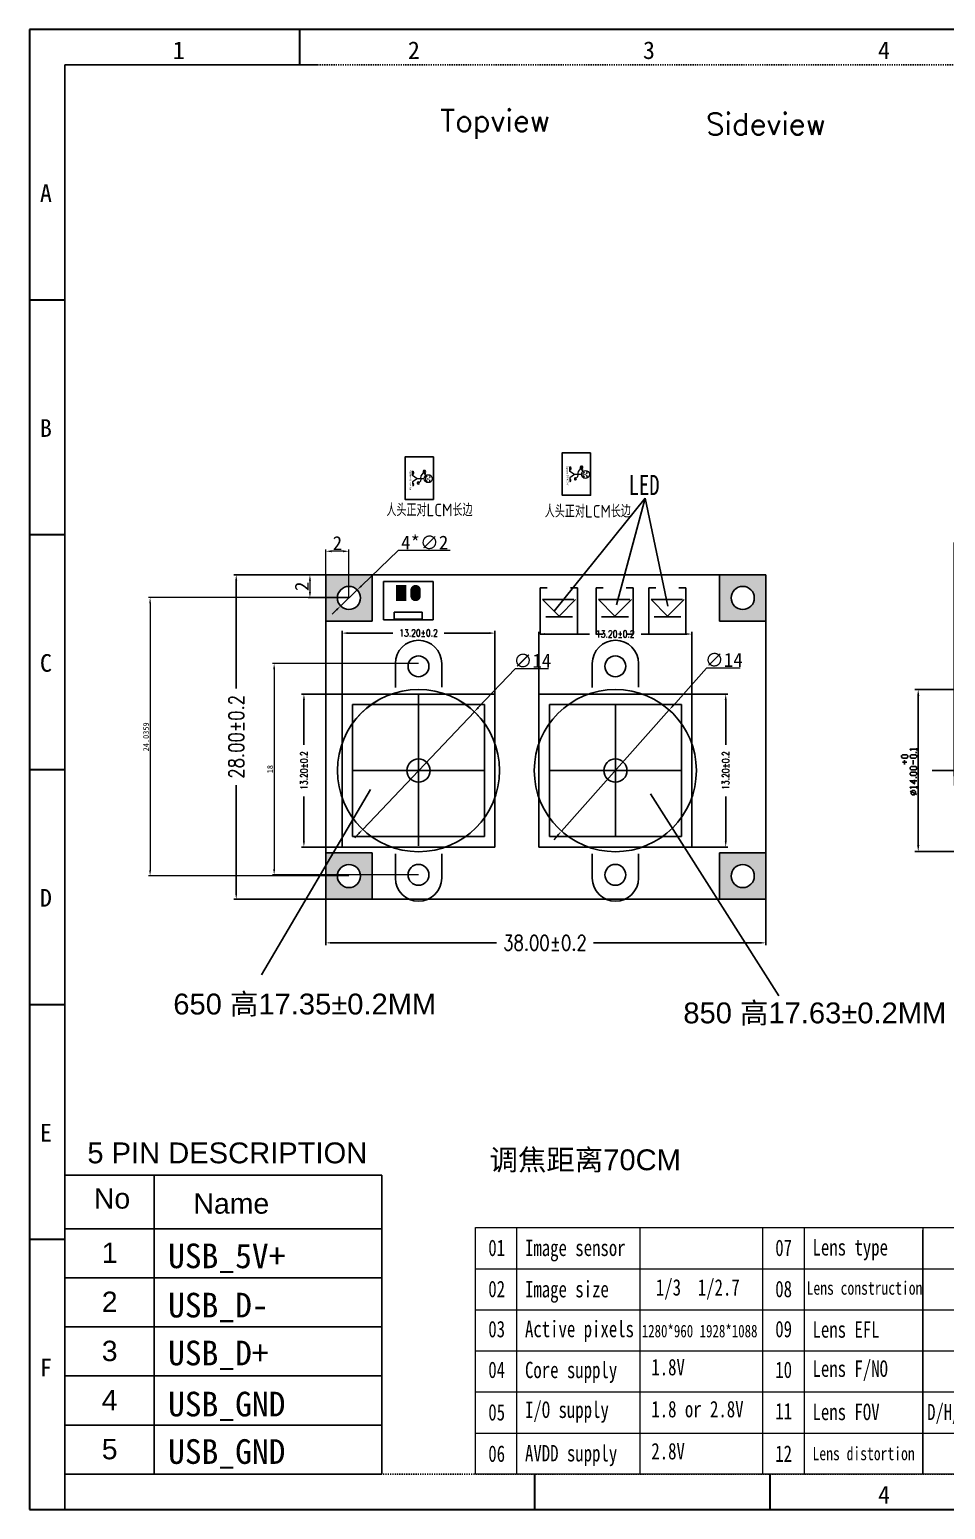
# Model space of a CAD drawing. Header units: millimetres. Extents: x 866 to 1035, y 87 to 215.
# Drawn here: x 866.3 to 945.3, y 87.1 to 214.8 of the extents above; entities that cross this region are included whole.
import ezdxf

# ---------------------------------------------------------------- set-up
doc = ezdxf.new("R2010")
doc.units = ezdxf.units.MM
for name, pattern in [('ACAD_ISO04W100', [30, 24, -3, 0, -3]), ('CENTER', [50.8, 31.75, -6.35, 6.35, -6.35]), ('JIS_02_0.7', [1.35, 0.75, -0.6])]:
    doc.linetypes.add(name, pattern=pattern)
for name, color, linetype in [('2', 3, 'Continuous'), ('2D_LINE_01', 2, 'Continuous'), ('_____1', 160, 'Continuous'), ('BOARD_OUTLINE_00', 254, 'Continuous'), ('DRIL_SYMBOL', 6, 'Continuous'), ('OUTLINE', 7, 'Continuous'), ('PART_TOP_2DLINE_01', 254, 'Continuous')]:
    doc.layers.add(name, color=color, linetype=linetype)
doc.layers.add('图层1', color=7, linetype='Continuous', lineweight=30)
doc.layers.add('粗实线层', color=7, linetype='Continuous', lineweight=18)
doc.styles.add('DIM-ITALIC', font='TXT.SHX', dxfattribs={"width": 0.8})
doc.styles.add('QTECH', font='', dxfattribs={"height": 0.5})
doc.styles.add('TEXTSTYLE_1', font='txt', dxfattribs={"width": 0.75})
doc.styles.add('字母和数字1.0', font='gbenor.shx', dxfattribs={"height": 1, "bigfont": 'gbcbig.shx'})
doc.styles.add('宋体', font='', dxfattribs={"width": 0.75})
doc.styles.add('样式 1', font='', dxfattribs={"width": 0.75})
doc.styles.add('样式 2', font='txt.shx')
doc.styles.get('QTECH').set_extended_font_data('SimSun')
doc.styles.get('宋体').set_extended_font_data('SimSun')
doc.styles.get('样式 1').set_extended_font_data('SimSun')
doc.dimstyles.new('0.2', dxfattribs={"dimtxt": 0.6, "dimasz": 0.5, "dimexe": 0.2, "dimexo": 0.25, "dimtad": 0, "dimtoh": 1, "dimzin": 1, "dimdsep": 46, "dimtxsty": 'DIM-ITALIC', "dimcen": 2, "dimclrd": 256, "dimclre": 256, "dimclrt": 256, "dimadec": 1, "dimazin": 0, "dimtol": 1, "dimtp": 0.2, "dimtm": 0.2, "dimtfac": 1, "dimtmove": 0, "dimatfit": 3, "dimfxl": 1, "dimlwe": -1, "dimarcsym": 0})
doc.dimstyles.new('ISO', dxfattribs={"dimscale": 0.5, "dimtxt": 1, "dimasz": 1, "dimexe": 0.3, "dimexo": 0, "dimgap": 0.2, "dimtad": 1, "dimtoh": 1, "dimdec": 4, "dimzin": 9, "dimdsep": 46, "dimtxsty": 'Standard', "dimcen": 0.09, "dimclrd": 3, "dimclre": 3, "dimclrt": 3, "dimadec": 1, "dimazin": 2, "dimtfac": 1, "dimtdec": 4, "dimtmove": 0, "dimatfit": 3, "dimfxl": 1, "dimtolj": 1, "dimtzin": 0, "dimlwd": 9, "dimlwe": 9, "dimarcsym": 0})

# ---------------------------------------------------------------- blocks, each defined once
blk = doc.blocks.new('DRIL_SYMBOL_0$55')
at = {"layer": 'DRIL_SYMBOL', "const_width": 0.0508}
for points in [[(-0.254, 0), (0.254, 0)], [(0, -0.254), (0, 0.254)]]:
    blk.add_lwpolyline(points, dxfattribs=at)
blk = doc.blocks.new('*D282')
at = {"layer": '2', "color": 3, "lineweight": 9}
for p, q in [((908.18, 159.66), (905.01, 156.32)), ((911.08, 159.66), (908.18, 159.66)), ((895.03, 145.8), (904.67, 155.96)), ((894.68, 145.44), (894.34, 145.08))]:
    blk.add_line(p, q, dxfattribs=at)
at = {"layer": '2', "color": 3}
for points in [[(904.95, 156.38), (905.07, 156.26), (904.67, 155.96)], [(894.62, 145.5), (894.74, 145.38), (895.03, 145.8)]]:
    blk.add_solid(points, dxfattribs=at)
at = {"layer": 'Defpoints', "color": 0}
for p in [(904.67, 155.96), (895.03, 145.8)]:
    blk.add_point(p, dxfattribs=at)
at = {"layer": '2', "color": 3, "insert": (909.68, 160.36), "char_height": 1.2, "attachment_point": 5}
blk.add_mtext('\\A1;∅14', dxfattribs=at)
blk = doc.blocks.new('*D283')
at = {"layer": '2', "color": 3, "lineweight": 9}
for p, q in [((924.71, 159.73), (921.83, 156.48)), ((927.61, 159.73), (924.71, 159.73)), ((912.19, 145.65), (921.5, 156.11)), ((911.86, 145.27), (911.53, 144.9))]:
    blk.add_line(p, q, dxfattribs=at)
at = {"layer": '2', "color": 3}
for points in [[(921.77, 156.54), (921.89, 156.43), (921.5, 156.11)], [(911.8, 145.33), (911.92, 145.22), (912.19, 145.65)]]:
    blk.add_solid(points, dxfattribs=at)
at = {"layer": 'Defpoints', "color": 0}
for p in [(921.5, 156.11), (912.19, 145.65)]:
    blk.add_point(p, dxfattribs=at)
at = {"layer": '2', "color": 3, "insert": (926.21, 160.43), "char_height": 1.2, "attachment_point": 5}
blk.add_mtext('\\A1;∅14', dxfattribs=at)
blk = doc.blocks.new('*D297')
at = {"layer": '2'}
for p, q in [((946.11, 151.16), (946.11, 170.55)), ((963, 164.25), (963, 170.55))]:
    blk.add_line(p, q, dxfattribs=at)
at = {"layer": '2', "lineweight": -2}
for p, q in [((946.61, 170.35), (950.27, 170.35)), ((962.5, 170.35), (958.63, 170.35))]:
    blk.add_line(p, q, dxfattribs=at)
at = {"layer": '2', "color": 3, "lineweight": 9}
for p, q in [((899.85, 160.12), (887.23, 160.12)), ((887.38, 159.62), (887.38, 142.38)), ((899.84, 141.88), (887.23, 141.88))]:
    blk.add_line(p, q, dxfattribs=at)
at = {"layer": '2'}
for points in [[(946.61, 170.44), (946.61, 170.27), (946.11, 170.35)], [(962.5, 170.44), (962.5, 170.27), (963, 170.35)]]:
    blk.add_solid(points, dxfattribs=at)
at = {"layer": '2', "color": 3}
for points in [[(887.3, 159.62), (887.47, 159.62), (887.38, 160.12)], [(887.3, 142.38), (887.47, 142.38), (887.38, 141.88)]]:
    blk.add_solid(points, dxfattribs=at)
at = {"layer": 'Defpoints', "color": 0}
for p in [(963, 170.35), (963, 164), (899.85, 160.12), (946.11, 150.91), (887.38, 141.88), (899.84, 141.88)]:
    blk.add_point(p, dxfattribs=at)
at = {"layer": '2', "insert": (954.45, 170.35), "char_height": 1.3, "attachment_point": 5, "style": 'DIM-ITALIC'}
blk.add_mtext('16.89±0.2', dxfattribs=at)
at = {"layer": '2', "color": 3, "insert": (887.03, 151), "char_height": 0.5, "attachment_point": 5, "rotation": 90}
blk.add_mtext('\\A1;18', dxfattribs=at)
blk = doc.blocks.new('FFFFFFF')
at = {"layer": '_____1'}
for points in [[(939.66, 191.53), (939.85, 191.53), (939.75, 192.09)], [(939.66, 178.67), (939.85, 178.67), (939.75, 178.1)]]:
    blk.add_hatch(color=7, dxfattribs=at).paths.add_polyline_path(points)
at = {"layer": '2', "color": 0}
blk.add_line((940.96, 185.1), (960.04, 185.1), dxfattribs=at)
at = {"layer": '_____1', "color": 7}
for p, q in [((943.32, 192.09), (939.47, 192.09)), ((943, 191.79), (943.3, 192.09)), ((943, 190.42), (943, 191.79)), ((943.3, 192.09), (946.1, 192.09)), ((943.34, 191.32), (944.11, 192.09)), ((946.3, 191.89), (946.1, 192.09)), ((946.2, 191.49), (946.3, 191.59)), ((939.75, 178.67), (939.75, 191.53)), ((943, 190.99), (943.27, 191.25)), ((943.08, 190.16), (943.27, 190.35)), ((943.27, 189.89), (943.27, 191.32)), ((943.27, 191.32), (943.76, 191.32)), ((956.74, 190.82), (943.61, 190.82)), ((943.76, 190.83), (943.76, 191.32)), ((943.76, 191.1), (945.81, 191.1)), ((943.76, 190.83), (945.81, 190.83)), ((956.54, 191.1), (943.82, 191.1)), ((945.53, 190.83), (945.79, 191.1)), ((945.79, 191.1), (945.81, 191.1)), ((945.81, 190.83), (945.81, 191.49)), ((954.36, 188.1), (956.85, 190.6)), ((954.8, 188.1), (957.3, 190.6)), ((956.54, 191.1), (956.74, 190.9)), ((957.44, 189.35), (957.44, 190.6)), ((945.35, 190.3), (943.33, 190.3)), ((943.33, 190.3), (943.58, 190.3)), ((945.35, 190.3), (943.33, 190.3)), ((946.64, 189.1), (946.45, 189.29)), ((955.25, 188.1), (956.84, 189.69)), ((955.7, 188.1), (956.84, 189.24)), ((956.84, 189.84), (957.44, 189.84)), ((957, 189.84), (957.42, 190.28)), ((957.44, 189.35), (957.44, 180.85)), ((949.6, 188.1), (949.4, 188.3)), ((953.36, 188.1), (954.63, 188.1)), ((953.36, 188.1), (954.63, 188.1)), ((954.5, 188.1), (956.44, 188.1)), ((956.15, 188.1), (956.84, 188.79)), ((956.44, 187.94), (956.84, 188.34)), ((956.75, 187.8), (956.84, 187.89)), ((939.62, 186.65), (939.53, 186.65)), ((939.62, 186.84), (939.62, 187.02)), ((938.77, 185.81), (938.4, 185.81)), ((938.58, 186), (938.58, 185.62)), ((939.33, 185.62), (939.33, 186)), ((939.62, 184.5), (939.53, 184.5)), ((940.96, 185.1), (941.2, 185.1)), ((941.3, 185.1), (941.38, 185.1)), ((956.84, 185.1), (956.84, 180.35)), ((939.62, 183.04), (939.05, 183.32)), ((939.62, 183.56), (939.62, 183.75)), ((949.4, 181.47), (950.02, 182.1)), ((949.6, 182.1), (949.4, 181.9)), ((953.36, 182.1), (954.63, 182.1)), ((953.36, 182.1), (954.63, 182.1)), ((953.71, 179.39), (956.43, 182.1)), ((956.44, 182.11), (956.73, 182.4)), ((943.27, 180.3), (943.27, 178.88)), ((946.45, 180.76), (946.79, 181.11)), ((946.45, 180.32), (947.24, 181.11)), ((946.64, 181.11), (946.45, 180.9)), ((947.31, 179.39), (949.03, 181.11)), ((956.84, 180.35), (957.44, 180.35)), ((957.44, 180.85), (957.44, 179.6)), ((943, 179.78), (943, 178.4)), ((943, 179.32), (943.27, 179.58)), ((943, 178.42), (943.45, 178.88)), ((943.27, 178.88), (943.76, 178.88)), ((945.35, 179.9), (943.33, 179.9)), ((943.61, 179.73), (943.79, 179.9)), ((956.74, 179.39), (943.61, 179.39)), ((943.76, 179.19), (943.95, 179.38)), ((943.76, 179.11), (945.81, 179.11)), ((956.54, 179.11), (943.82, 179.11)), ((944.79, 179.11), (945.07, 179.39)), ((945.07, 179.39), (945.59, 179.9)), ((945.24, 179.11), (945.52, 179.39)), ((945.52, 179.39), (946.03, 179.9)), ((945.81, 179.38), (945.81, 178.7)), ((947.03, 179.11), (947.31, 179.39)), ((956, 179.11), (956.28, 179.39)), ((956.54, 179.11), (956.74, 179.3)), ((957.07, 179.6), (957.42, 179.96)), ((943.29, 178.1), (939.47, 178.1)), ((945.37, 178.1), (945.97, 178.7)), ((945.81, 178.7), (946.3, 178.7))]:
    blk.add_line(p, q, dxfattribs=at)
for points in [[(945.01, 192.09), (944, 191.1), (943.76, 190.85)], [(944.63, 190.83), (944.9, 191.1), (945.9, 192.09)], [(946.3, 191.89), (946.3, 191.49), (945.81, 191.49)], [(943, 190.42), (943.16, 189.89), (943.27, 189.89)], [(943.61, 190.5), (943.93, 190.82), (944.21, 191.1)], [(946.45, 189.29), (946.45, 190.3), (943.61, 190.3), (943.61, 190.9), (943.82, 191.1)], [(943.87, 190.3), (944.39, 190.82), (944.67, 191.1)], [(944.31, 190.3), (944.83, 190.82), (945.11, 191.1)], [(944.76, 190.3), (945.28, 190.82), (945.56, 191.1)], [(945.2, 190.3), (945.73, 190.82), (946.01, 191.1)], [(945.66, 190.3), (946.18, 190.82), (946.46, 191.1)], [(946.11, 190.3), (946.62, 190.82), (946.9, 191.1)], [(946.45, 189.29), (947.97, 190.82), (948.25, 191.1)], [(946.45, 189.74), (947.53, 190.82), (947.81, 191.1)], [(946.45, 190.18), (947.08, 190.82), (947.36, 191.1)], [(946.71, 189.1), (948.42, 190.82), (948.7, 191.1)], [(947.15, 189.1), (948.87, 190.82), (949.15, 191.1)], [(947.6, 189.1), (949.32, 190.82), (949.6, 191.1)], [(948.04, 189.1), (949.76, 190.82), (950.04, 191.1)], [(948.5, 189.1), (950.22, 190.82), (950.5, 191.1)], [(948.95, 189.1), (950.67, 190.82), (950.95, 191.1)], [(949.39, 189.1), (951.11, 190.82), (951.39, 191.1)], [(949.4, 188.65), (951.57, 190.82), (951.85, 191.1)], [(949.44, 188.25), (952.01, 190.82), (952.29, 191.1)], [(949.74, 188.1), (952.46, 190.82), (952.74, 191.1)], [(950.19, 188.1), (952.9, 190.82), (953.18, 191.1)], [(950.63, 188.1), (953.36, 190.82), (953.64, 191.1)], [(951.09, 188.1), (953.81, 190.82), (954.09, 191.1)], [(951.54, 188.1), (954.25, 190.82), (954.53, 191.1)], [(951.98, 188.1), (954.71, 190.82), (954.99, 191.1)], [(952.44, 188.1), (955.15, 190.82), (955.43, 191.1)], [(952.88, 188.1), (955.6, 190.82), (955.88, 191.1)], [(953.33, 188.1), (956.05, 190.82), (956.33, 191.1)], [(953.46, 188.1), (956.17, 190.82), (956.45, 191.1)], [(953.78, 188.1), (956.5, 190.82), (956.66, 190.98)], [(953.9, 188.1), (956.63, 190.82), (956.72, 190.91)], [(954.23, 188.1), (956.74, 190.61)], [(954.68, 188.1), (957.17, 190.6)], [(955.12, 188.1), (957.44, 190.42)], [(957.44, 190.6), (956.74, 190.6), (956.74, 190.9)], [(943.33, 190.3), (943.16, 189.26), (943.04, 188.23), (942.95, 187.19), (942.89, 186.14), (942.87, 185.1)], [(949.4, 188.3), (949.4, 189.1), (946.64, 189.1)], [(957.44, 189.84), (957.44, 187.8), (957.04, 187.8), (957.04, 188.1), (955.1, 188.1), (949.6, 188.1)], [(955.58, 188.1), (957.44, 189.97)], [(956.5, 185.1), (956.48, 186.6), (956.43, 188.1)], [(956.44, 188.1), (956.44, 187.8), (956.84, 187.8), (956.84, 182.4)], [(939.14, 186.84), (939.05, 186.93), (939.62, 186.93)], [(939.42, 184.31), (939.42, 183.94), (939.05, 184.22), (939.62, 184.22)], [(942.87, 185.1), (942.89, 184.06), (942.95, 183.01), (943.04, 181.97), (943.16, 180.93), (943.33, 179.9)], [(954.5, 182.1), (956.43, 182.1), (956.48, 183.6), (956.5, 185.1)], [(939.14, 183.56), (939.05, 183.66), (939.62, 183.66)], [(946.64, 181.11), (949.4, 181.11), (949.4, 181.9)], [(947.47, 179.11), (947.75, 179.39), (950.48, 182.1)], [(947.93, 179.11), (948.21, 179.39), (950.92, 182.1)], [(948.38, 179.11), (948.66, 179.39), (951.37, 182.1)], [(948.82, 179.11), (949.1, 179.39), (951.83, 182.1)], [(949.28, 179.11), (949.56, 179.39), (952.27, 182.1)], [(949.6, 182.1), (957.44, 182.1)], [(949.72, 179.11), (950, 179.39), (952.72, 182.1)], [(950.17, 179.11), (950.45, 179.39), (953.17, 182.1)], [(950.62, 179.11), (950.9, 179.39), (953.62, 182.1)], [(951.07, 179.11), (951.35, 179.39), (954.06, 182.1)], [(951.52, 179.11), (951.8, 179.39), (954.51, 182.1)], [(951.96, 179.11), (952.24, 179.39), (954.97, 182.1)], [(952.42, 179.11), (952.7, 179.39), (955.41, 182.1)], [(952.86, 179.11), (953.14, 179.39), (955.86, 182.1)], [(953.31, 179.11), (953.59, 179.39), (956.31, 182.1)], [(953.76, 179.11), (954.04, 179.39), (956.76, 182.1)], [(953.88, 179.11), (954.16, 179.39), (956.84, 182.06)], [(954.21, 179.11), (954.49, 179.39), (957.2, 182.1)], [(954.34, 179.11), (954.62, 179.39), (956.84, 181.61)], [(954.66, 179.11), (954.93, 179.39), (957.44, 181.89)], [(955.11, 179.11), (955.39, 179.39), (957.44, 181.44)], [(943.27, 180.3), (943.16, 180.3), (943, 179.78)], [(943.82, 179.11), (943.61, 179.3), (943.61, 179.9), (946.45, 179.9), (946.45, 180.9)], [(945.68, 179.11), (945.96, 179.39), (947.68, 181.11)], [(946.14, 179.11), (946.42, 179.39), (948.13, 181.11)], [(946.58, 179.11), (946.86, 179.39), (948.58, 181.11)], [(954.78, 179.11), (955.06, 179.39), (956.84, 181.16)], [(955.23, 179.11), (955.51, 179.39), (956.84, 180.71)], [(955.56, 179.11), (955.84, 179.39), (957.44, 180.99)], [(955.68, 179.11), (955.96, 179.39), (956.93, 180.35)], [(956.13, 179.11), (956.41, 179.39), (957.37, 180.35)], [(943.33, 179.9), (945.35, 179.9), (943.47, 179.9)], [(943.58, 178.1), (944.57, 179.11), (944.85, 179.38)], [(943.63, 179.29), (943.72, 179.39), (944.24, 179.9)], [(945.81, 179.38), (943.76, 179.38), (943.76, 178.88)], [(943.89, 179.11), (944.17, 179.39), (944.69, 179.9)], [(944.33, 179.11), (944.61, 179.39), (945.13, 179.9)], [(944.48, 178.1), (945.47, 179.11), (945.74, 179.38)], [(956.74, 179.3), (956.74, 179.6), (957.44, 179.6)], [(946.1, 178.1), (943.3, 178.1), (943, 178.4)], [(946.3, 178.7), (946.3, 178.31), (946.1, 178.1)]]:
    blk.add_lwpolyline(points, dxfattribs=at)
for points in [[(938.86, 186.28), (938.77, 186.18), (938.4, 186.18), (938.3, 186.28), (938.3, 186.37), (938.4, 186.46), (938.77, 186.46), (938.86, 186.37)], [(939.62, 186.28), (939.53, 186.18), (939.14, 186.18), (939.05, 186.28), (939.05, 186.37), (939.14, 186.46), (939.53, 186.46), (939.62, 186.37)], [(939.62, 185.24), (939.53, 185.15), (939.14, 185.15), (939.05, 185.24), (939.05, 185.35), (939.14, 185.44), (939.53, 185.44), (939.62, 185.35)], [(939.62, 184.78), (939.53, 184.68), (939.14, 184.68), (939.05, 184.78), (939.05, 184.87), (939.14, 184.96), (939.53, 184.96), (939.62, 184.87)], [(939.53, 183.1), (939.42, 183), (939.24, 183), (939.14, 183.1), (939.14, 183.28), (939.24, 183.38), (939.42, 183.38), (939.53, 183.28)]]:
    blk.add_lwpolyline(points, close=True, dxfattribs=at)
blk = doc.blocks.new('*D305')
at = {"layer": '2'}
for p, q in [((895.59, 167.78), (883.91, 167.78)), ((896.61, 139.78), (883.91, 139.78))]:
    blk.add_line(p, q, dxfattribs=at)
at = {"layer": '2', "lineweight": -2}
for p, q in [((884.11, 167.28), (884.11, 157.96)), ((884.11, 140.28), (884.11, 149.61))]:
    blk.add_line(p, q, dxfattribs=at)
at = {"layer": '2'}
for points in [[(884.02, 167.28), (884.19, 167.28), (884.11, 167.78)], [(884.02, 140.28), (884.19, 140.28), (884.11, 139.78)]]:
    blk.add_solid(points, dxfattribs=at)
at = {"layer": 'Defpoints', "color": 0}
for p in [(895.84, 167.78), (884.11, 139.78), (896.86, 139.78)]:
    blk.add_point(p, dxfattribs=at)
at = {"layer": '2', "insert": (884.11, 153.79), "char_height": 1.3, "attachment_point": 5, "rotation": 90, "style": 'DIM-ITALIC'}
blk.add_mtext('28.00±0.2', dxfattribs=at)
blk = doc.blocks.new('*D306')
at = {"layer": '2'}
for p, q in [((891.84, 145.24), (891.84, 135.81)), ((929.84, 145.24), (929.84, 135.81))]:
    blk.add_line(p, q, dxfattribs=at)
at = {"layer": '2', "lineweight": -2}
for p, q in [((892.34, 136.01), (906.59, 136.01)), ((929.34, 136.01), (914.95, 136.01))]:
    blk.add_line(p, q, dxfattribs=at)
at = {"layer": '2'}
for points in [[(892.34, 136.09), (892.34, 135.93), (891.84, 136.01)], [(929.34, 136.09), (929.34, 135.93), (929.84, 136.01)]]:
    blk.add_solid(points, dxfattribs=at)
at = {"layer": 'Defpoints', "color": 0}
for p in [(891.84, 145.49), (929.84, 145.49), (929.84, 136.01)]:
    blk.add_point(p, dxfattribs=at)
at = {"layer": '2', "insert": (910.77, 136.01), "char_height": 1.3, "attachment_point": 5, "style": 'DIM-ITALIC'}
blk.add_mtext('38.00±0.2', dxfattribs=at)
blk = doc.blocks.new('*D309')
at = {"layer": '2', "color": 3, "lineweight": 9}
for p, q in [((898.08, 169.86), (894.92, 166.82)), ((902.58, 169.86), (898.08, 169.86)), ((893.12, 165.08), (894.56, 166.47)), ((892.76, 164.74), (892.4, 164.39))]:
    blk.add_line(p, q, dxfattribs=at)
at = {"layer": '2', "color": 3}
for points in [[(894.86, 166.88), (894.98, 166.76), (894.56, 166.47)], [(892.71, 164.8), (892.82, 164.68), (893.12, 165.08)]]:
    blk.add_solid(points, dxfattribs=at)
at = {"layer": 'Defpoints', "color": 0}
for p in [(894.56, 166.47), (893.12, 165.08)]:
    blk.add_point(p, dxfattribs=at)
at = {"layer": '2', "color": 3, "insert": (900.38, 170.56), "char_height": 1.2, "attachment_point": 5}
blk.add_mtext('\\A1;4*∅2', dxfattribs=at)
blk = doc.blocks.new('*D310')
at = {"layer": '2', "color": 3, "lineweight": 9}
for p, q in [((891.84, 165.78), (891.84, 169.96)), ((893.84, 165.78), (893.84, 169.96)), ((893.34, 169.81), (892.34, 169.81))]:
    blk.add_line(p, q, dxfattribs=at)
at = {"layer": '2', "color": 3}
for points in [[(892.34, 169.89), (892.34, 169.72), (891.84, 169.81)], [(893.34, 169.89), (893.34, 169.72), (893.84, 169.81)]]:
    blk.add_solid(points, dxfattribs=at)
at = {"layer": 'Defpoints', "color": 0}
for p in [(891.84, 169.81), (891.84, 165.78), (893.84, 165.78)]:
    blk.add_point(p, dxfattribs=at)
at = {"layer": '2', "color": 3, "insert": (892.84, 170.51), "char_height": 1.2, "attachment_point": 5}
blk.add_mtext('\\A1;2', dxfattribs=at)
blk = doc.blocks.new('*D311')
at = {"layer": '2', "color": 3, "lineweight": 9}
for p, q in [((893.06, 167.78), (890.32, 167.78)), ((890.47, 167.28), (890.47, 166.28)), ((893.84, 165.78), (890.32, 165.78))]:
    blk.add_line(p, q, dxfattribs=at)
at = {"layer": '2', "color": 3}
for points in [[(890.39, 167.28), (890.56, 167.28), (890.47, 167.78)], [(890.39, 166.28), (890.56, 166.28), (890.47, 165.78)]]:
    blk.add_solid(points, dxfattribs=at)
at = {"layer": 'Defpoints', "color": 0}
for p in [(893.06, 167.78), (890.47, 165.78), (893.84, 165.78)]:
    blk.add_point(p, dxfattribs=at)
at = {"layer": '2', "color": 3, "insert": (889.77, 166.78), "char_height": 1.2, "attachment_point": 5, "rotation": 90}
blk.add_mtext('\\A1;2', dxfattribs=at)
blk = doc.blocks.new('*D289')
at = {"layer": '2'}
for p, q in [((893.25, 156.67), (893.25, 162.94)), ((906.45, 156.67), (906.45, 162.94))]:
    blk.add_line(p, q, dxfattribs=at)
at = {"layer": '2', "lineweight": -2}
for p, q in [((893.75, 162.74), (897.62, 162.74)), ((905.95, 162.74), (902.07, 162.74))]:
    blk.add_line(p, q, dxfattribs=at)
at = {"layer": '2'}
for points in [[(893.75, 162.83), (893.75, 162.66), (893.25, 162.74)], [(905.95, 162.83), (905.95, 162.66), (906.45, 162.74)]]:
    blk.add_solid(points, dxfattribs=at)
at = {"layer": 'Defpoints', "color": 0}
for p in [(906.45, 162.74), (893.25, 156.42), (906.45, 156.42)]:
    blk.add_point(p, dxfattribs=at)
at = {"layer": '2', "insert": (899.85, 162.74), "char_height": 0.6, "attachment_point": 5, "style": 'DIM-ITALIC'}
blk.add_mtext('13.20±0.2', dxfattribs=at)
blk = doc.blocks.new('*D290')
at = {"layer": '2', "color": 3, "lineweight": 9}
for p, q in [((893.88, 165.81), (876.52, 165.81)), ((876.67, 165.31), (876.67, 142.28)), ((893.84, 141.78), (876.52, 141.78))]:
    blk.add_line(p, q, dxfattribs=at)
at = {"layer": '2'}
for p, q in [((894.25, 157.48), (889.75, 157.48)), ((894.25, 144.28), (889.75, 144.28))]:
    blk.add_line(p, q, dxfattribs=at)
at = {"layer": '2', "lineweight": -2}
for p, q in [((889.95, 156.98), (889.95, 153.1)), ((889.95, 144.78), (889.95, 148.65))]:
    blk.add_line(p, q, dxfattribs=at)
at = {"layer": '2', "color": 3}
for points in [[(876.59, 165.31), (876.75, 165.31), (876.67, 165.81)], [(876.59, 142.28), (876.75, 142.28), (876.67, 141.78)]]:
    blk.add_solid(points, dxfattribs=at)
at = {"layer": '2'}
for points in [[(889.87, 156.98), (890.04, 156.98), (889.95, 157.48)], [(889.87, 144.78), (890.04, 144.78), (889.95, 144.28)]]:
    blk.add_solid(points, dxfattribs=at)
at = {"layer": 'Defpoints', "color": 0}
for p in [(893.88, 165.81), (894.5, 157.48), (889.95, 144.28), (894.5, 144.28), (876.67, 141.78), (893.84, 141.78)]:
    blk.add_point(p, dxfattribs=at)
at = {"layer": '2', "color": 3, "insert": (876.32, 153.79), "char_height": 0.5, "attachment_point": 5, "rotation": 90}
blk.add_mtext('\\A1;24.0359', dxfattribs=at)
at = {"layer": '2', "insert": (889.95, 150.88), "char_height": 0.6, "attachment_point": 5, "rotation": 90, "style": 'DIM-ITALIC'}
blk.add_mtext('13.20±0.2', dxfattribs=at)
blk = doc.blocks.new('*D291')
at = {"layer": '2'}
for p, q in [((910.24, 155.77), (910.24, 162.86)), ((923.44, 155.77), (923.44, 162.86))]:
    blk.add_line(p, q, dxfattribs=at)
at = {"layer": '2', "lineweight": -2}
for p, q in [((910.74, 162.66), (914.62, 162.66)), ((922.94, 162.66), (919.07, 162.66))]:
    blk.add_line(p, q, dxfattribs=at)
at = {"layer": '2'}
for points in [[(910.74, 162.75), (910.74, 162.58), (910.24, 162.66)], [(922.94, 162.75), (922.94, 162.58), (923.44, 162.66)]]:
    blk.add_solid(points, dxfattribs=at)
at = {"layer": 'Defpoints', "color": 0}
for p in [(923.44, 162.66), (910.24, 155.52), (923.44, 155.52)]:
    blk.add_point(p, dxfattribs=at)
at = {"layer": '2', "insert": (916.84, 162.66), "char_height": 0.6, "attachment_point": 5, "style": 'DIM-ITALIC'}
blk.add_mtext('13.20±0.2', dxfattribs=at)
blk = doc.blocks.new('*D292')
at = {"layer": '2'}
for p, q in [((921.52, 157.48), (926.57, 157.48)), ((921.52, 144.28), (926.57, 144.28))]:
    blk.add_line(p, q, dxfattribs=at)
at = {"layer": '2', "lineweight": -2}
for p, q in [((926.37, 156.98), (926.37, 153.1)), ((926.37, 144.78), (926.37, 148.65))]:
    blk.add_line(p, q, dxfattribs=at)
at = {"layer": '2'}
for points in [[(926.29, 156.98), (926.46, 156.98), (926.37, 157.48)], [(926.29, 144.78), (926.46, 144.78), (926.37, 144.28)]]:
    blk.add_solid(points, dxfattribs=at)
at = {"layer": 'Defpoints', "color": 0}
for p in [(921.27, 157.48), (921.27, 144.28), (926.37, 144.28)]:
    blk.add_point(p, dxfattribs=at)
at = {"layer": '2', "insert": (926.37, 150.88), "char_height": 0.6, "attachment_point": 5, "rotation": 90, "style": 'DIM-ITALIC'}
blk.add_mtext('13.20±0.2', dxfattribs=at)
blk = doc.blocks.new('成像方向')
at = {"color": 0}
for p, q in [((-0.84, 0.15), (-1.81, 0.85)), ((0, 0), (-0.84, 0.15)), ((0.01, 1.06), (-0.01, -1.06)), ((0, 0), (0.74, -0.13)), ((-0.96, -2.45), (-2.31, -2.45)), ((-2.24, -2.27), (-2.01, -2.45)), ((-2.09, -2.12), (-1.83, -2.45)), ((-2.01, -2.45), (-2.09, -2.12)), ((-1.9, -2.04), (-1.63, -2.45)), ((-1.83, -2.45), (-1.9, -2.04)), ((-1.7, -2.05), (-1.51, -2.45)), ((-1.63, -2.45), (-1.7, -2.05)), ((-1.52, -2.12), (-1.42, -2.45)), ((-1.51, -2.45), (-1.52, -2.12)), ((-1.42, -2.45), (-1.38, -2.26)), ((-0.01, -1.06), (-0.96, -2.45)), ((-0.01, -1.06), (0.97, -2.47)), ((0.74, -0.13), (1.11, -0.5)), ((0.97, -2.47), (2.15, -2.47)), ((1.38, -2.31), (1.68, -2.47)), ((1.56, -2.47), (1.38, -2.31)), ((1.53, -2.18), (1.82, -2.47)), ((1.68, -2.47), (1.53, -2.18)), ((1.81, -2.14), (1.95, -2.47)), ((1.82, -2.47), (1.81, -2.14)), ((1.95, -2.47), (1.98, -2.22)), ((1.98, -2.22), (2.05, -2.47)), ((2.05, -2.47), (2.07, -2.31))]:
    blk.add_line(p, q, dxfattribs=at)
blk.add_circle((0.01, 2.26), 1.21, dxfattribs=at)
for centre, radius, start, end in [((-2.11, 1.12), 0.409, 30.2472, 324.1439), ((-2.29, 1.17), 0.258, 211.8002, 314.3658), ((-2.2, 1.34), 0.296, 191.3085, 336.0247), ((-2.29, 0.94), 0.157, 229.8783, 336.8145), ((-2.08, 1.45), 0.272, 178.9624, 317.6377), ((-1.8, 0.84), 0.352, 101.729, 173.0242), ((-2.29, 0.94), 0.157, 359.2614, 10.1933), ((-2.01, 1.49), 0.0721, 219.32, 293.7805), ((-1.82, 1.64), 0.309, 219.3202, 255.4996), ((-2.29, 1.17), 0.258, 337.7356, 340.9393), ((-1.91, 1.29), 0.0451, 317.6375, 75.1427), ((-0.55, -0.13), 1.59, 117.1439, 142.0193), ((-1.48, 1.11), 0.355, 54.4544, 141.7998), ((-0.55, -0.13), 1.59, 119.5133, 124.8131), ((-0.56, -0.13), 1.59, 117.1424, 123.7259), ((-1.32, 1.21), 0.0823, 58.6027, 181.5253), ((-1.31, 1.34), 0.0667, 301.457, 55.8651), ((-0.54, 2.59), 0.245, 5.8143, 170.717), ((0.03, 2.24), 0.794, 201.3331, 337.6631), ((0.02, 1.93), 0.305, 44.1013, 134.0522), ((0.56, 2.53), 0.261, 12.9344, 158.0159), ((-1.81, -2.55), 0.514, 10.9788, 169.0212), ((1.33, -0.76), 0.34, 276.8307, 262.1421), ((1.32, -0.9), 0.106, 96.3799, 254.5909), ((1.24, -0.97), 0.0739, 6.2281, 112.1922), ((1.29, -0.92), 0.0964, 328.4311, 114.1198), ((1.34, -1.01), 0.0499, 55.3305, 175.5014), ((1.28, -1.05), 0.0475, 275.8733, 71.7687), ((1.73, -2.56), 0.428, 11.8896, 168.1104), ((1.36, -1.03), 0.0702, 227.9543, 276.5536), ((1.4, -0.98), 0.029, 140.4871, 279.3521), ((1.37, -0.93), 0.164, 281.474, 354.2934), ((1.5, -0.94), 0.0965, 312.3048, 6.7633)]:
    blk.add_arc(centre, radius, start, end, dxfattribs=at)
at = {"color": 0, "insert": (-2.59, -2.82), "char_height": 0.5788, "width": 5.6767, "attachment_point": 1, "style": '宋体'}
blk.add_mtext('{\\C1;Capture Direction}', dxfattribs=at)
blk = doc.blocks.new('A$C04730540')
at = {"layer": '粗实线层', "color": 0, "xscale": 0.37309501662774, "yscale": 0.37309501662774, "zscale": 0.37309501662774, "rotation": 90.49693517874573}
blk.add_blockref('成像方向', (1.29, 0.97), dxfattribs=at)
blk = doc.blocks.new('A$C09D045D7')
blk.add_lwpolyline([(0, 3.21), (4.81, 3.21), (4.81, 0), (0, 0)], close=True)
at = {"rotation": 270}
blk.add_blockref('A$C04730540', (1.49, 3.07), dxfattribs=at)

msp = doc.modelspace()

# ---------------------------------------------------------------- hatches: boundary and pattern name
at = {"layer": '2'}
h = msp.add_hatch(color=0, dxfattribs=at)
h.paths.add_polyline_path([(895.84286, 167.77693), (891.84286, 167.77693), (891.84286, 163.77693), (895.84286, 163.77693)])
h.paths.add_polyline_path([(892.84286, 165.77693, -1), (894.84286, 165.77693, -1)], flags=16)
h = msp.add_hatch(color=0, dxfattribs=at)
h.paths.add_polyline_path([(929.84286, 167.77693), (925.84286, 167.77693), (925.84286, 163.77693), (929.84286, 163.77693)])
h.paths.add_polyline_path([(928.84286, 165.77693, -1), (926.84286, 165.77693, -1)], flags=16)
h = msp.add_hatch(color=0, dxfattribs=at)
h.paths.add_polyline_path([(895.84286, 143.67693), (892.6318, 143.67693), (892.6318, 143.77693), (891.84286, 143.77693), (891.84286, 139.77693), (895.84286, 139.77693)])
h.paths.add_polyline_path([(892.84286, 141.77693, -1), (894.84286, 141.77693, -1)], flags=16)
h = msp.add_hatch(color=0, dxfattribs=at)
h.paths.add_polyline_path([(929.84286, 143.77693), (925.84286, 143.77693), (925.84286, 139.77693), (929.84286, 139.77693)])
h.paths.add_polyline_path([(926.84286, 141.77693, -1), (928.84286, 141.77693, -1)], flags=16)

# ---------------------------------------------------------------- linework, layer by layer
at = {"color": 0}
for p, q in [((869.30812, 207.6141), (869.30812, 136.2198)), ((869.30812, 207.5227), (869.30812, 122.6795)), ((869.30812, 203.89211), (869.30812, 101.92307)), ((869.30812, 122.6795), (869.30812, 136.2198)), ((869.30812, 115.96224), (896.68106, 115.96224)), ((877.01222, 115.96224), (877.01222, 90.15349)), ((896.68106, 90.15349), (896.68106, 115.96224)), ((869.30812, 111.33977), (896.68106, 111.33977)), ((869.30812, 107.10252), (896.68106, 107.10252)), ((869.30812, 102.86526), (896.68106, 102.86526)), ((869.30812, 98.628), (896.68106, 98.628)), ((869.30812, 94.39074), (896.68106, 94.39074)), ((869.30812, 90.15349), (891.63142, 90.15349)), ((869.30812, 90.15349), (896.68106, 90.15349)), ((869.30812, 90.15349), (896.68106, 90.15349))]:
    msp.add_line(p, q, dxfattribs=at)
at = {"ltscale": 0.0001}
msp.add_line((869.30812, 95.08704), (869.30812, 203.89211), dxfattribs=at)
at = {"color": 0, "linetype": 'Continuous'}
for p, q in [((869.30812, 203.89211), (869.30812, 120.84779)), ((869.30812, 120.84779), (869.30812, 112.53179)), ((869.30812, 112.53179), (869.30812, 103.94527))]:
    msp.add_line(p, q, dxfattribs=at)
at = {"color": 7, "linetype": 'Continuous'}
msp.add_line((869.30812, 199.42286), (869.30812, 91.30748), dxfattribs=at)
at = {"color": 0, "ltscale": 100}
msp.add_line((869.30812, 196.47012), (869.30812, 90.15349), dxfattribs=at)
for p, q in [((869.30812, 188.06062), (869.30812, 188.06062)), ((869.30812, 101.92307), (869.30812, 87.1149))]:
    msp.add_line(p, q)
at = {"linetype": 'Continuous'}
msp.add_line((929.84286, 167.77693), (929.84286, 139.77693), dxfattribs=at)
at = {"linetype": 'Continuous', "lineweight": 9, "ltscale": 0.0001}
for p, q in [((904.76364, 111.43386), (954.41784, 111.43386)), ((908.31037, 111.43386), (908.31037, 90.15349)), ((918.95055, 111.43386), (918.95055, 90.15349)), ((918.95055, 111.43386), (918.95055, 90.15349)), ((929.59074, 90.15349), (929.59074, 111.43386)), ((933.13747, 111.43386), (933.13747, 90.15349)), ((933.13747, 111.43386), (933.13747, 90.15349)), ((933.13747, 111.43386), (933.13747, 90.15349)), ((933.13747, 111.43386), (933.13747, 90.15349)), ((933.13747, 111.43386), (933.13747, 90.15349)), ((943.39042, 111.43386), (943.39042, 90.15349)), ((943.39042, 90.15349), (943.39042, 111.22264)), ((943.39042, 111.22264), (943.39042, 90.15349)), ((943.39042, 111.22264), (943.39042, 90.15349)), ((943.39042, 111.22264), (943.39042, 90.15349)), ((943.39042, 111.22264), (943.39042, 90.15349)), ((904.76364, 107.88713), (954.41784, 107.88713)), ((904.76364, 104.3404), (954.41784, 104.3404)), ((904.76364, 100.79367), (954.41784, 100.79367)), ((904.76364, 97.24694), (954.41784, 97.24694)), ((904.76364, 93.70021), (954.41784, 93.70021))]:
    msp.add_line(p, q, dxfattribs=at)
at = {"color": 0, "linetype": 'CENTER'}
msp.add_line((896.68106, 90.15349), (896.68106, 107.10252), dxfattribs=at)
at = {"linetype": 'JIS_02_0.7', "ltscale": 0.0001}
msp.add_lwpolyline([(869.30812, 211.78461), (1031.68858, 211.78461), (1031.68858, 90.15349), (869.30812, 90.15349)], close=True, dxfattribs=at)
at = {"const_width": 0.9}
msp.add_lwpolyline([(898.344, 165.5016), (898.344, 166.9016)], dxfattribs=at)
msp.add_lwpolyline([(898.344, 165.5016), (898.344, 166.9016)], dxfattribs=at)
msp.add_lwpolyline([(898.344, 165.5016), (898.344, 166.9016)], dxfattribs=at)
for points, const_width in [([(898.2065, 166.2016, 1), (898.4815, 166.2016, 1)], 0.275), ([(898.2065, 166.2016, 1), (898.4815, 166.2016, 1)], 0.275), ([(898.2065, 166.2016, 1), (898.4815, 166.2016, 1)], 0.275), ([(898.2065, 166.2016, 1), (898.4815, 166.2016, 1)], 0.275), ([(899.819, 165.9516), (899.819, 166.4516, 1), (899.369, 166.4516), (899.369, 165.9516, 1)], 0.45), ([(899.819, 165.9516), (899.819, 166.4516, 1), (899.369, 166.4516), (899.369, 165.9516, 1)], 0.45), ([(899.819, 165.9516), (899.819, 166.4516, 1), (899.369, 166.4516), (899.369, 165.9516, 1)], 0.45), ([(899.4565, 166.2016, 1), (899.7315, 166.2016, 1)], 0.275), ([(899.4565, 166.2016, 1), (899.7315, 166.2016, 1)], 0.275), ([(899.4565, 166.2016, 1), (899.7315, 166.2016, 1)], 0.275)]:
    msp.add_lwpolyline(points, format="xyb", close=True, dxfattribs=dict(const_width=const_width))
at = {"linetype": 'Continuous', "lineweight": 9, "ltscale": 0.0001}
msp.add_lwpolyline([(954.41784, 90.15349), (904.76364, 90.15349), (904.76364, 111.43386)], dxfattribs=at)
at = {"layer": '2', "color": 0}
for p, q in [((911.56049, 164.62964), (919.41132, 174.38391)), ((916.94505, 165.19171), (919.41132, 174.38391)), ((919.41132, 174.38391), (921.36225, 165.0814)), ((891.84286, 167.77693), (895.84286, 167.77693)), ((895.84286, 167.77693), (895.84286, 163.77693)), ((929.84286, 167.77693), (925.84286, 167.77693)), ((925.84286, 167.77693), (925.84286, 163.77693)), ((895.84286, 163.77693), (891.84286, 163.77693)), ((925.84286, 163.77693), (929.84286, 163.77693)), ((893.24746, 157.47879), (906.44746, 157.47879)), ((893.24746, 144.27879), (893.24746, 157.47879)), ((899.84746, 157.37879), (899.84746, 144.37879)), ((906.44746, 157.47879), (906.44746, 144.27879)), ((910.24286, 157.47693), (923.44286, 157.47693)), ((910.24286, 144.27693), (910.24286, 157.47693)), ((923.44286, 157.47693), (923.44286, 144.27693)), ((895.69884, 149.25663), (886.29116, 133.24668)), ((919.89112, 148.86488), (930.96206, 131.44522)), ((895.84286, 143.77693), (891.84286, 143.77693)), ((906.44746, 144.27879), (893.24746, 144.27879)), ((895.84286, 139.77693), (895.84286, 143.77693)), ((923.44286, 144.27693), (910.24286, 144.27693)), ((925.84286, 139.77693), (925.84286, 143.77693)), ((925.84286, 143.77693), (929.84286, 143.77693))]:
    msp.add_line(p, q, dxfattribs=at)
at = {"layer": '2', "color": 1}
for p, q in [((899.84746, 156.57877), (899.84746, 145.1788)), ((916.84746, 156.57877), (916.84746, 145.1788)), ((894.14747, 150.87879), (905.54745, 150.87879)), ((911.14747, 150.87879), (922.54745, 150.87879))]:
    msp.add_line(p, q, dxfattribs=at)
at = {"layer": '2', "color": 0}
for centre, radius in [((893.84286, 165.77693), 1), ((927.84286, 165.77693), 1), ((899.84286, 159.87693), 0.9), ((916.84286, 159.87693), 0.9), ((899.84746, 150.87879), 7), ((899.84746, 150.87879), 1), ((916.84746, 150.87879), 1), ((893.84286, 141.77693), 1), ((899.84286, 141.87693), 0.9), ((916.84286, 141.87693), 0.9), ((927.84286, 141.77693), 1)]:
    msp.add_circle(centre, radius, dxfattribs=at)
at = {"layer": '2D_LINE_01'}
for p, q in [((915.19986, 162.60893), (915.19986, 166.63693)), ((918.38986, 166.63693), (918.38986, 162.60893)), ((919.72186, 162.62593), (919.72186, 166.60493))]:
    msp.add_line(p, q, dxfattribs=at)
at = {"layer": 'BOARD_OUTLINE_00'}
for p, q in [((891.84286, 167.77693), (929.84286, 167.77693)), ((891.84286, 139.77693), (891.84286, 167.77693)), ((929.84286, 139.77693), (891.84286, 139.77693))]:
    msp.add_line(p, q, dxfattribs=at)
at = {"layer": 'OUTLINE', "lineweight": 20}
msp.add_line((869.30812, 114.85367), (869.30812, 203.89211), dxfattribs=at)
at = {"layer": 'PART_TOP_2DLINE_01'}
for p, q in [((896.81768, 163.89996), (896.81768, 167.19996)), ((896.81768, 167.19996), (901.11768, 167.19996)), ((901.11768, 167.19996), (901.11768, 163.89996)), ((910.96086, 166.66393), (910.36086, 166.66393)), ((910.36086, 166.66393), (910.36086, 162.66393)), ((912.96086, 166.66393), (913.56086, 166.66393)), ((913.56086, 166.66393), (913.56086, 162.66393)), ((915.78886, 166.66393), (915.18886, 166.66393)), ((915.18886, 166.66393), (915.18886, 162.66393)), ((917.78886, 166.66393), (918.38886, 166.66393)), ((918.38886, 166.66393), (918.38886, 162.66393)), ((920.33286, 166.66393), (919.73286, 166.66393)), ((919.73286, 166.66393), (919.73286, 162.66393)), ((922.33286, 166.66393), (922.93286, 166.66393)), ((922.93286, 166.66393), (922.93286, 162.66393)), ((913.26553, 165.63526), (910.55486, 165.63526)), ((910.55486, 165.63526), (911.9782, 164.21193)), ((911.9782, 164.21193), (913.4007, 165.63443)), ((918.09353, 165.63526), (915.38286, 165.63526)), ((915.38286, 165.63526), (916.8062, 164.21193)), ((916.8062, 164.21193), (918.2287, 165.63443)), ((922.63753, 165.63526), (919.92686, 165.63526)), ((919.92686, 165.63526), (921.3502, 164.21193)), ((921.3502, 164.21193), (922.7727, 165.63443)), ((901.11768, 163.89996), (896.81768, 163.89996)), ((897.75625, 164.54868), (900.15625, 164.54868)), ((897.75625, 163.94868), (897.75625, 164.54868)), ((900.15625, 163.94868), (897.75625, 163.94868)), ((900.15625, 164.54868), (900.15625, 163.94868)), ((913.1382, 164.1536), (910.82886, 164.1536)), ((917.9662, 164.1536), (915.65686, 164.1536)), ((922.5102, 164.1536), (920.20086, 164.1536)), ((910.36086, 162.66393), (910.96086, 162.66393)), ((913.56086, 162.66393), (912.96086, 162.66393)), ((915.18886, 162.66393), (915.78886, 162.66393)), ((918.38886, 162.66393), (917.78886, 162.66393)), ((919.73286, 162.66393), (920.33286, 162.66393)), ((922.93286, 162.66393), (922.33286, 162.66393)), ((897.84747, 160.12253), (897.84747, 158.06259)), ((901.84746, 158.07275), (901.84746, 160.12253)), ((914.84747, 160.12253), (914.84747, 158.06259)), ((918.84746, 158.07275), (918.84746, 160.12253)), ((905.54745, 156.57877), (894.14747, 156.57877)), ((894.14747, 156.57877), (894.14747, 145.1788)), ((905.54745, 145.1788), (905.54745, 156.57877)), ((922.54745, 156.57877), (911.14747, 156.57877)), ((911.14747, 156.57877), (911.14747, 145.1788)), ((922.54745, 145.1788), (922.54745, 156.57877)), ((894.14747, 145.1788), (905.54745, 145.1788)), ((911.14747, 145.1788), (922.54745, 145.1788)), ((897.84747, 143.67857), (897.84747, 141.60593)), ((901.84746, 141.60593), (901.84746, 143.69127)), ((914.84747, 143.67857), (914.84747, 141.60593)), ((918.84746, 141.60593), (918.84746, 143.69127))]:
    msp.add_line(p, q, dxfattribs=at)
for centre, radius, start, end in [((899.84746, 160.12253), 2, 0, 180), ((916.84746, 160.12253), 2, 0, 180), ((899.84286, 150.87693), 7, 90, 270), ((899.84286, 150.87693), 7, 270, 90), ((916.84286, 150.87693), 7, 90, 270), ((916.84286, 150.87693), 7, 270, 90), ((899.84746, 141.60593), 2, 180, 0), ((916.84746, 141.60593), 2, 180, 0)]:
    msp.add_arc(centre, radius, start, end, dxfattribs=at)
at = {"layer": '图层1', "color": 0, "linetype": 'Continuous'}
for p, q in [((866.26505, 214.82997), (866.26505, 87.11494)), ((1034.72942, 214.82768), (866.26505, 214.82768)), ((869.30812, 214.82545), (866.26505, 214.82545)), ((889.60568, 211.78461), (889.60568, 214.82768)), ((866.26505, 191.51691), (869.30812, 191.51691)), ((866.26505, 171.24469), (869.30812, 171.24469)), ((866.26505, 150.97246), (869.30812, 150.97246)), ((866.26505, 130.70023), (869.30812, 130.70023)), ((866.26505, 110.428), (869.30812, 110.428)), ((909.90321, 87.11435), (909.90321, 90.15349)), ((930.20078, 87.11407), (930.20078, 90.15349)), ((866.26505, 87.11494), (1034.72942, 87.11265))]:
    msp.add_line(p, q, dxfattribs=at)
at = {"layer": '粗实线层', "color": 0, "lineweight": -3}
for q in [(869.30812, 99.41434), (891.07133, 211.78461)]:
    msp.add_line((869.30812, 211.78461), q, dxfattribs=at)

# ---------------------------------------------------------------- block references
at = {"xscale": 0.763689986648501, "yscale": 0.7636899866486146, "zscale": 0.7636899866485761, "rotation": 270}
for p in [(898.68261, 177.94776), (912.25443, 178.31573)]:
    msp.add_blockref('A$C09D045D7', p, dxfattribs=at)
for p in [(898.344, 166.2016), (898.344, 166.2016), (898.344, 166.2016), (898.344, 166.2016), (899.594, 166.2016), (899.594, 166.2016), (899.594, 166.2016), (899.594, 166.2016)]:
    msp.add_blockref('DRIL_SYMBOL_0$55', p)
at = {"layer": '2', "color": 0}
msp.add_blockref('FFFFFFF', (3.24178, -34.21753), dxfattribs=at)

# ---------------------------------------------------------------- texts
at = {"color": 0, "linetype": 'ByBlock', "char_height": 1.876389, "width": 12.2273031, "attachment_point": 1, "style": '样式 2'}
for s, insert in [('Topview', (901.73128, 207.91304)), ('Sideview', (924.66583, 207.61642))]:
    msp.add_mtext(s, dxfattribs=dict(at, insert=insert))
at = {"color": 1, "linetype": 'ACAD_ISO04W100', "lineweight": 9, "ltscale": 0.0001, "insert": (917.9948, 176.39784), "char_height": 1.743662, "width": 11.5613678, "attachment_point": 1, "style": '样式 1'}
msp.add_mtext('LED', dxfattribs=at)
at = {"color": 1, "char_height": 1.085755, "width": 7.5178134, "attachment_point": 1, "style": '字母和数字1.0'}
for insert in [(897.07103, 173.91388), (910.74949, 173.80046)]:
    msp.add_mtext('人头正对LCM长边', dxfattribs=dict(at, insert=insert))
at = {"color": 0, "attachment_point": 1, "style": 'QTECH'}
for s, insert, char_height, width in [('{\\fArial|b0|i0|c0|p34;650 }高{\\fArial|b0|i0|c0|p34;17.35%%P0.2MM}', (878.6741, 131.62858), 1.7998188, 27.4924394), ('{\\fArial|b0|i0|c0|p34;850 }高{\\fArial|b0|i0|c0|p34;17.63%%P0.2MM}', (922.71471, 130.86319), 1.7998188, 27.4924394), ('{\\fArial|b0|i0|c0|p34;5 PIN DESCRIPTION}', (871.25317, 118.78213), 1.7998188, 27.4924394), ('调焦距离{\\fArial|b0|i0|c0|p34;70CM}', (905.97756, 118.18469), 1.7998188, 27.4924394), ('{\\fArial|b0|i0|c0|p34;No}', (871.81408, 114.83007), 1.7561624, 11.1518578), ('{\\fArial|b0|i0|c0|p34;Name}', (880.41092, 114.39169), 1.7561624, 11.1518578), ('{\\fArial|b0|i0|c0|p34;1}', (872.49756, 110.14407), 1.7561624, 1.9915614), ('USB_5V+', (878.22048, 110.05918), 2.128429, 7.6628799), ('{\\fArial|b0|i0|c0|p34;2}', (872.49756, 105.90682), 1.7561624, 1.9915614), ('USB_D-', (878.22048, 105.80649), 2.128429, 7.6628799), ('{\\fArial|b0|i0|c0|p34;3}', (872.49756, 101.66956), 1.7561624, 1.9915614), ('USB_D+', (878.22048, 101.67415), 2.128429, 7.6628799), ('{\\fArial|b0|i0|c0|p34;4}', (872.49756, 97.4323), 1.7561624, 1.9915614), ('USB_GND', (878.22048, 97.26843), 2.128429, 7.6628799), ('{\\fArial|b0|i0|c0|p34;5}', (872.49756, 93.19504), 1.7561624, 1.9915614), ('USB_GND', (878.22048, 93.16924), 2.128429, 7.6628799)]:
    msp.add_mtext(s, dxfattribs=dict(at, insert=insert, char_height=char_height, width=width))
at = {"color": 0, "linetype": 'ByBlock', "lineweight": 9, "ltscale": 0.0001, "attachment_point": 1, "style": '样式 1'}
for s, insert, char_height, width in [('01', (905.87343, 110.3986), 1.418691, 9.4066492), ('Image sensor', (909.04228, 110.3986), 1.4186913, 9.4066492), ('07', (930.6508, 110.3986), 1.418691, 9.4066492), ('Lens type', (933.86938, 110.44204), 1.418691, 9.4066492), ('02', (905.87343, 106.84607), 1.418691, 9.4066492), ('Image size', (909.04228, 106.83273), 1.418691, 9.4066492), ('\\A1;1/3  1/2.7', (920.34344, 106.98373), 1.4186913, 15.845955), ('08', (930.6508, 106.84607), 1.418691, 9.4066492), ('03', (905.87343, 103.38525), 1.418691, 9.4066492), ('1280*960 1928*1088', (919.12217, 103.05297), 1.0883588, 17.5009972), ('09', (930.6508, 103.38525), 1.418691, 9.4066492), ('Lens EFL', (933.86938, 103.35155), 1.418691, 9.4066492), ('04', (905.87343, 99.87318), 1.418691, 9.4066492), ('Core supply', (909.04228, 99.85972), 1.4186913, 9.4066492), ('1.8V', (919.95126, 100.10475), 1.418691, 9.4066492), ('10', (930.6508, 99.87318), 1.418691, 9.4066492), ('Lens F/NO', (933.86938, 99.97118), 1.418691, 9.4066492), ('05', (905.87343, 96.20518), 1.418691, 9.4066492), ('I/O supply', (909.04228, 96.42428), 1.418691, 9.4066492), ('1.8 or 2.8V', (919.95126, 96.47657), 1.4186913, 9.4066492), ('11', (930.6508, 96.29932), 1.418691, 9.4066492), ('Lens FOV', (933.86938, 96.23612), 1.418691, 9.4066492), ('06', (905.87343, 92.63585), 1.418691, 9.4066492), ('AVDD supply', (909.04228, 92.67258), 1.4186913, 9.4066492), ('2.8V', (919.95126, 92.84839), 1.418691, 9.4066492), ('12', (930.6508, 92.63585), 1.418691, 9.4066492), ('Lens distortion', (933.86938, 92.50991), 1.1526867, 9.4066492)]:
    msp.add_mtext(s, dxfattribs=dict(at, insert=insert, char_height=char_height, width=width))
at = {"linetype": 'Continuous', "lineweight": 9, "ltscale": 0.0001, "attachment_point": 1, "style": '样式 1'}
for s, insert, char_height, width in [('Lens construction', (933.35672, 106.79465), 1.1526867, 16.5805378), ('Active pixels', (909.04228, 103.39373), 1.4186913, 13.3953521)]:
    msp.add_mtext(s, dxfattribs=dict(at, insert=insert, char_height=char_height, width=width))
at = {"color": 0, "linetype": 'ACAD_ISO04W100', "lineweight": 9, "ltscale": 0.0001, "insert": (943.77532, 96.21568), "char_height": 1.3973542, "width": 9.2651732, "attachment_point": 1, "style": '样式 1'}
msp.add_mtext('D/H/V=86/72/52', dxfattribs=at)
at = {"layer": '图层1', "color": 0, "linetype": 'Continuous', "style": 'TEXTSTYLE_1'}
for s, p in [('1', (878.63293, 212.29162)), ('2', (898.9305, 212.29162)), ('3', (919.22807, 212.29162)), ('4', (939.52564, 212.29162)), ('A', (867.15787, 199.95282)), ('B', (867.15787, 179.68059)), ('C', (867.15787, 159.40836)), ('D', (867.15787, 139.13613)), ('E', (867.15787, 118.86391)), ('F', (867.15787, 98.59168)), ('4', (939.52564, 87.61743))]:
    msp.add_text(s, height=1.52036, dxfattribs=at).set_placement(p)

# ---------------------------------------------------------------- dimensions: what is measured, and where the dimension line sits
at = {"layer": '2', "color": 0}
for base, p1, p2, picture, middle in [((963.00449, 170.35186), (946.11394, 150.9061), (963.00449, 163.99899), '*D297', (954.44988, 170.35186)), ((929.84286, 136.01143), (891.84286, 145.49361), (929.84286, 145.49361), '*D306', (910.76911, 136.01143))]:
    dim = msp.add_linear_dim(base=base, p1=p1, p2=p2, dimstyle='0.2', override={"dimtxt": 1.3}, dxfattribs=at)
    dim.commit()
    dim.dimension.update_dxf_attribs({"geometry": picture, "text_midpoint": middle, "dimtype": 160})
dim = msp.add_linear_dim(base=(887.38435, 141.87693), p1=(899.84746, 160.12253), p2=(899.84286, 141.87693), angle=90, text='18', dimstyle='ISO', dxfattribs=at)
dim.commit()
dim.dimension.update_dxf_attribs({"geometry": '*D297', "text_midpoint": (887.03435, 150.99973)})
dim = msp.add_linear_dim(base=(891.84286, 169.80763), p1=(893.84286, 165.77693), p2=(891.84286, 165.77693), dimstyle='ISO', override={"dimtxt": 2.4}, dxfattribs=at)
dim.commit()
dim.dimension.update_dxf_attribs({"geometry": '*D310', "text_midpoint": (892.84286, 170.50763)})
dim = msp.add_diameter_dim_2p(p1=(893.12293, 165.08289), p2=(894.56279, 166.47098), text='4*<>', dimstyle='ISO', override={"dimtxt": 2.4}, dxfattribs=at)
dim.commit()
dim.dimension.update_dxf_attribs({"geometry": '*D309', "text_midpoint": (900.37536, 169.85725), "dimtype": 163})
dim = msp.add_linear_dim(base=(884.10706, 139.77693), p1=(895.84286, 167.77693), p2=(896.86274, 139.77693), angle=90, dimstyle='0.2', override={"dimtxt": 1.3}, dxfattribs=at)
dim.commit()
dim.dimension.update_dxf_attribs({"geometry": '*D305', "text_midpoint": (884.10706, 153.78516), "dimtype": 160})
dim = msp.add_linear_dim(base=(890.47227, 165.77693), p1=(893.0634, 167.77693), p2=(893.84286, 165.77693), angle=90, dimstyle='ISO', override={"dimtxt": 2.4}, dxfattribs=at)
dim.commit()
dim.dimension.update_dxf_attribs({"geometry": '*D311', "text_midpoint": (889.77227, 166.77693)})
for base, p1, p2, dimstyle, picture, middle in [((889.95245, 144.27879), (894.50394, 157.47879), (894.50394, 144.27879), '0.2', '*D290', (889.95245, 150.87879)), ((876.67003, 141.77693), (893.88014, 165.81286), (893.84286, 141.77693), 'ISO', '*D290', (876.32003, 153.7949)), ((926.37277, 144.27693), (921.27393, 157.47693), (921.27393, 144.27693), '0.2', '*D292', (926.37277, 150.87693))]:
    dim = msp.add_linear_dim(base=base, p1=p1, p2=p2, angle=90, dimstyle=dimstyle, dxfattribs=at)
    dim.commit()
    dim.dimension.update_dxf_attribs({"geometry": picture, "text_midpoint": middle})
for base, p1, p2, picture, middle in [((906.44746, 162.74236), (893.24746, 156.42078), (906.44746, 156.42078), '*D289', (899.84746, 162.74236)), ((923.44286, 162.66393), (910.24286, 155.52252), (923.44286, 155.52252), '*D291', (916.84286, 162.66393))]:
    dim = msp.add_linear_dim(base=base, p1=p1, p2=p2, dimstyle='0.2', dxfattribs=at)
    dim.commit()
    dim.dimension.update_dxf_attribs({"geometry": picture, "text_midpoint": middle})
for p1, p2, picture, middle in [((895.02818, 145.80192), (904.66674, 155.95565), '*D282', (909.6813, 159.65806)), ((912.19059, 145.6466), (921.49513, 156.10726), '*D283', (926.2147, 159.72687))]:
    dim = msp.add_diameter_dim_2p(p1=p1, p2=p2, dimstyle='ISO', override={"dimtxt": 2.4}, dxfattribs=at)
    dim.commit()
    dim.dimension.update_dxf_attribs({"geometry": picture, "text_midpoint": middle, "dimtype": 163})

doc.saveas('drawing.dxf')
